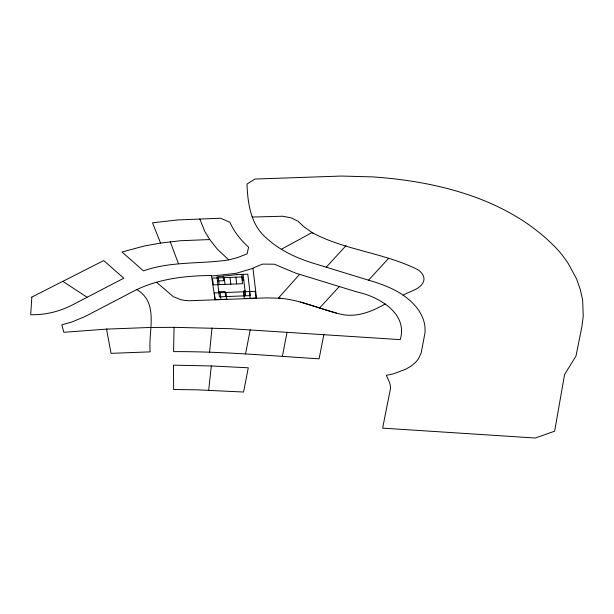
<?xml version="1.0" encoding="UTF-8"?>
<svg xmlns="http://www.w3.org/2000/svg" width="614" height="614" viewBox="0 0 614 614"><rect width="100%" height="100%" fill="white"/><g stroke="black" fill="none" stroke-linecap="round" stroke-linejoin="round"><path stroke-width="0.92" d="M256.552 298.243L252.93 268.065L262.569 264.112L274.281 264.197L295.802 273.176L356.895 291.942C378.554 296.516 408.21 313.194 400.213 339.619L230.534 328.705L174.038 327.346L173.593 351.63C222.199 351.385 270.644 355.805 319.103 358.822L323.831 334.653M209.589 352.229L212.014 327.937M208.683 390.251L211.331 365.959L248.286 367.786L243.566 392.031L196.802 389.821L173.647 389.514L173.447 365.161L211.331 365.959M282.379 356.381L287.037 332.251M245.523 353.925L250.228 329.864M299.624 274.351L278.357 298.128C300.162 299.502 320.186 309.418 341.254 314.322C356.726 317.737 371.992 311.544 385.178 303.922M326.234 267.197L346.027 245.654M319.618 307.967L339.319 286.538M368.538 280.184C385.983 285.157 403.828 292.295 415.801 306.532A94.794 54.73 0 0 1 424.98 326.963L425.095 332.274L421.219 352.812L418.502 358.768L415.287 362.644L410.996 366.174L405.731 369.237L393.206 373.926L386.329 375.323L389.046 381.294A46.518 26.855 0 0 1 390.489 388.539L382.622 428.127L535.231 438.02L554.649 431.197L564.565 374.502L575.978 356.082L581.865 326.817L583.246 316.156L582.648 300.1L580.268 289.478L576.6 278.994L568.326 263.675A224.839 129.815 0 0 0 557.044 249C509.95 199.42 439.102 181.514 372.99 176.916L341.545 176.049L254.917 179.05L246.997 184.077C247.734 203.541 250.712 225.092 266.729 238.355C279.424 249.99 295.257 257.466 311.521 262.685L368.538 280.184L388.547 258.417M281.335 249.292L312.004 232.568C344.868 250.236 383.719 252.768 417.144 269.339C421.388 271.657 425.279 276.415 423.606 281.504C420.145 289.708 409.929 290.998 403.129 295.219M107.166 329.081L63.864 332.289L61.791 324.844L71.554 322.112L85.016 316.54L131.104 292.494C155.603 279.163 183.908 275.671 211.416 275.525L215.107 299.716L226.789 299.248L225.983 292.502M252.96 268.364L236.206 273.307L211.5 276.07M228.776 259.899L237.372 257.65L247.112 253.866L248.586 247.158C240.795 240.212 234.111 231.885 229.92 222.268L220.526 218.223L177.653 219.942L152.51 222.813L160.576 243.075L180.301 240.734L209.758 239.567L217.226 249.061L228.776 259.899C200.425 264.212 170.953 261.027 143.446 270.874L122.009 251.993L144.405 245.984L160.576 243.075M217.463 280.959L223.803 280.705L223.258 276.131M243.75 279.907L242.507 279.953L241.839 274.404M218.761 291.757L225.108 291.496L225.714 296.6M245.047 290.698L243.804 290.752L244.418 295.848M252.116 217.064L282.617 216.228L291.097 217.84L297.905 221.14L304.114 226.904L313.309 233.397M174.038 327.346L150.599 327.454L106.537 329.119L111.057 353.342L150.169 351.86C148.066 331 159.371 302.886 136.884 289.639M280.675 298.266L266.829 297.882L189.181 300.76L184.76 300.423L180.539 299.609L173.294 296.654L156.516 282.263M300.353 302.065L336.518 313.155M62.835 281.335L87.073 297.26M209.758 239.567L204.738 231.371L199.819 218.929M170.216 241.755L178.497 263.79M249.353 291.566L250.159 298.312M243.083 274.351L245.661 295.802M243.505 291.796L244.318 298.542L256.007 298.074L255.194 291.328L214.294 292.97L215.107 299.716M235.883 277.19L236.689 283.937M230.035 277.428L230.849 284.175M224.194 277.658L225.008 284.405M218.354 277.896L219.167 284.643M220.134 292.732L220.948 299.478M31.828 297.076L30.7 314.752C45.022 315.005 59.335 311.674 72.061 305.104L123.798 278.219L103.735 260.574L31.828 297.076M236.973 274.596L216.965 276.837L219.375 296.854L250.366 295.61L247.787 274.159L236.973 274.596M241.724 276.96L212.513 278.127L213.319 284.873L242.538 283.706L241.724 276.96"/></g></svg>
